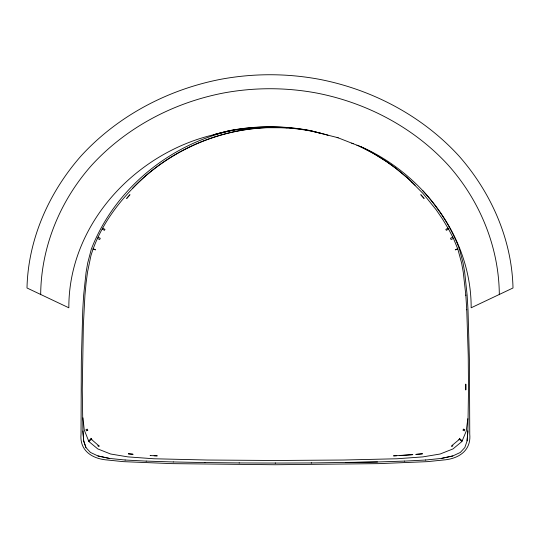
<?xml version="1.0" encoding="UTF-8"?>
<svg xmlns="http://www.w3.org/2000/svg" width="540" height="540" viewBox="0 0 540 540"><rect width="100%" height="100%" fill="white"/><g stroke="black" fill="none" stroke-linecap="round" stroke-linejoin="round"><path stroke-width="0.81" d="M286.038 127.859L287.138 127.94M280.773 127.521C258.248 127.001 235.076 128.317 213.246 134.872L213.05 134.919C134.595 153.664 68.465 224.93 68.843 307.793L27 287.989C28.1 239.166 49.039 192.274 81.108 155.898C117.673 115.978 167.508 89.667 220.455 79.346A268.974 268.974 0 0 1 319.545 79.346C372.492 89.667 422.327 115.978 458.892 155.898C490.961 192.274 511.9 239.166 513 287.989L471.157 307.793C471.366 238.613 424.703 175.797 362.934 147.548L337.682 137.639L326.754 134.872C308.387 129.661 288.954 127.096 270.007 127.521M40.682 294.732C40.986 247.037 60.109 200.664 91.719 165.193C126.191 127.561 173.205 102.83 223.108 93.089A254.583 254.583 0 0 1 316.892 93.089C366.795 102.83 413.809 127.561 448.281 165.193C479.891 200.664 499.014 247.037 499.318 294.732M125.24 460.033L109.451 458.426L97.983 455.956L90.47 452.446L85.955 447.565L83.713 440.883L82.931 432.358L82.262 389.624L83.349 325.37L84.922 295.4L86.076 283.021L87.534 272.059L90.922 255.69C99.954 225.572 119.914 199.726 142.668 178.517M425.534 460.033L441.322 458.426L452.79 455.956L460.31 452.446L464.819 447.565L467.073 441.045L467.843 432.358L468.511 389.624L468.221 354.787L466.736 309.427M467.822 430.9L467.066 440.883M467.822 418.689L466.223 431.143L461.936 441.497L452.993 448.922L440.168 454.005L422.955 456.874L396.981 458.764L343.352 460.026L275.191 460.492L207.428 460.026L153.792 458.764L127.825 456.874L110.612 454.005L97.781 448.922L88.837 441.497L84.254 429.948L82.951 417.859M311.135 130.916L322.245 133.731M312.485 131.261L313.079 131.409M327.976 135.182L311.155 130.761A215.055 215.055 0 0 0 228.845 130.761L213.246 134.872L228.859 130.862A220.394 220.394 0 0 1 311.141 130.862M358.189 145.753L356.886 145.172M353.241 143.741L351.715 143.147M98.26 445.311L97.875 445.844C99.063 447.356 99.995 445.702 98.26 445.311L91.382 439.324L88.837 441.497M132.853 188.075L135.412 185.456M135.689 185.179C170.458 150.484 218.484 129.323 267.624 127.703L285.734 127.764M452.52 445.311L452.898 445.844L451.744 446.567L451.447 445.986L458.892 439.736L459.871 438.264L459.486 439.101L462.49 440.64M142.817 178.382C176.762 147.542 221.738 129.161 267.584 127.521M458.892 439.736L459.392 439.324L461.936 441.497M448.018 228.116L445.811 229.412L446.324 230.344L448.544 229.082L442.476 218.997L436.138 209.736L422.813 193.266L408.254 178.646L395.854 168.284L386.802 161.73L373.437 153.374L360.126 146.441M452.804 237.087L450.515 238.295L451.082 239.537L453.445 238.43L448.544 229.082M88.283 440.64L91.253 439.121L91.888 439.736M97.983 455.956L109.262 458.386M457.684 248.636L455.267 249.865L457.819 249.035L453.445 238.43M358.803 145.948C378.358 155.034 396.421 167.407 412.054 182.189M231.255 130.619C169.236 144.362 114.399 189.594 91.348 249.048L87.71 262.973L86.069 272.41L83.646 295.191L82.775 309.825L81.331 361.058L81.027 434.167C79.427 450.772 92.387 458.899 107.406 459.999L123.35 461.646L171.936 463.631L275.191 464.744L378.837 463.631L427.43 461.646L443.374 459.999C458.393 458.899 471.346 450.772 469.753 434.167L469.436 360.666L468.005 309.825L467.127 295.191L464.704 272.41L463.064 262.973L459.425 249.048C451.467 227.381 438.271 207.866 422.888 190.775M125.044 460.013L146.293 461.12M452.79 455.956L441.518 458.386M400.059 455.612L412.823 454.639L393.512 455.848L396.677 455.753M404.487 461.12L425.729 460.013M404.582 461.086L377.426 461.97L311.276 462.942M345.85 462.577L377.534 461.943M275.191 463.064L311.668 462.942M239.112 462.942L275.582 463.064M204.795 462.55L239.341 462.915M173.246 461.943L204.923 462.577M146.192 461.086L173.353 461.97M154.096 455.74L157.275 455.848L150.093 455.564L150.707 455.612M283.196 127.521L284.094 127.561M337.142 137.498L338.195 137.842M92.961 249.035L95.513 249.865L93.096 248.636M97.969 237.087L100.258 238.295L99.691 239.537L97.328 238.43M102.236 229.082L104.45 230.344L104.963 229.412L102.762 228.116M412 182.203L415.085 185.179M85.955 447.565L83.7 441.045L82.951 430.9M457.819 249.035L461.599 263.027L463.239 272.059L465.858 295.4M466.756 309.825L465.824 295.009M465.797 384.203L465.811 389.853L465.797 384.203M128.345 453.823L132.968 454.248L128.345 453.823M463.334 429.192L463.037 430.36L464.413 430.826L464.758 429.476L463.334 429.192M129.89 194.785L126.738 198.362L129.89 194.785M87.736 430.36L86.359 430.826L86.022 429.476L87.446 429.192L87.736 430.36M424.035 198.362L420.889 194.785L424.035 198.362M422.422 453.803L415.955 454.39L422.422 453.803M91.294 439.101L90.909 438.257L91.253 439.121"/></g></svg>
